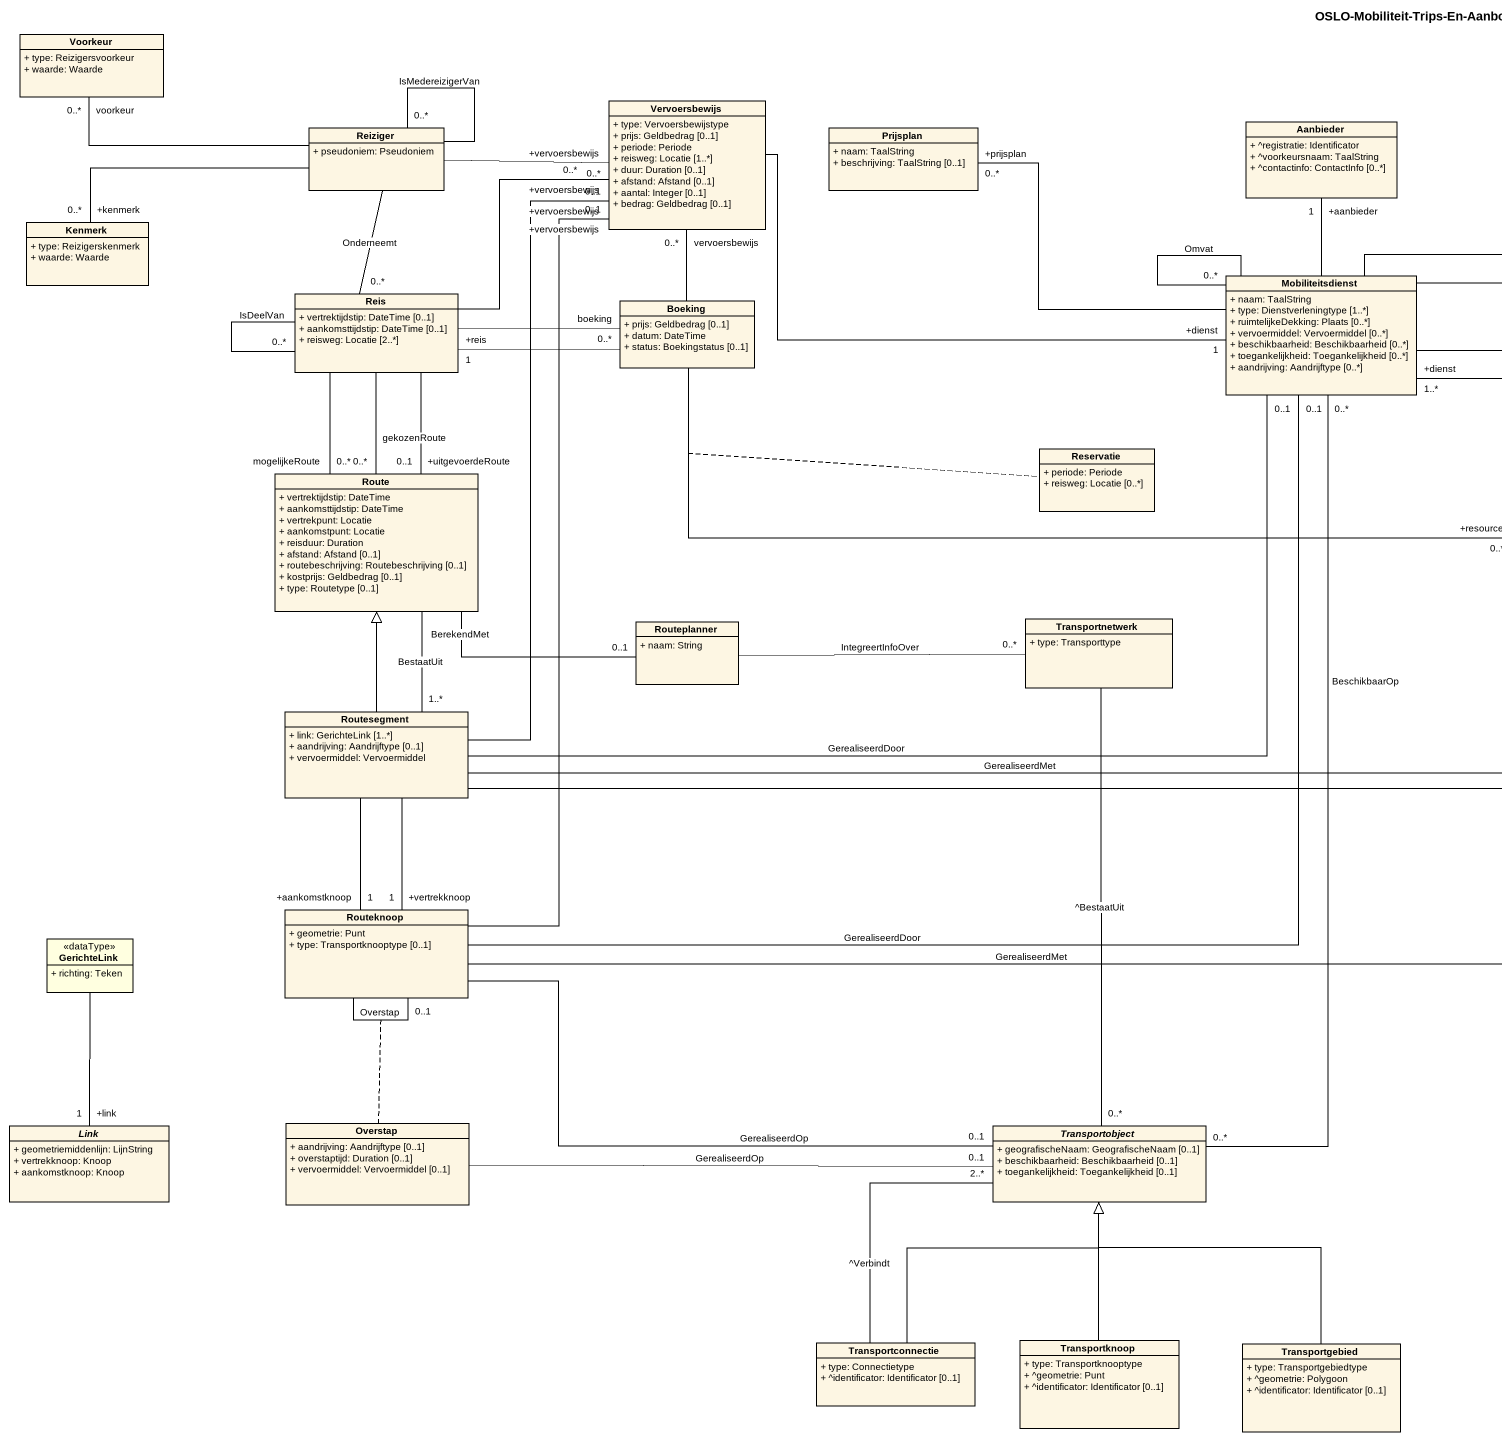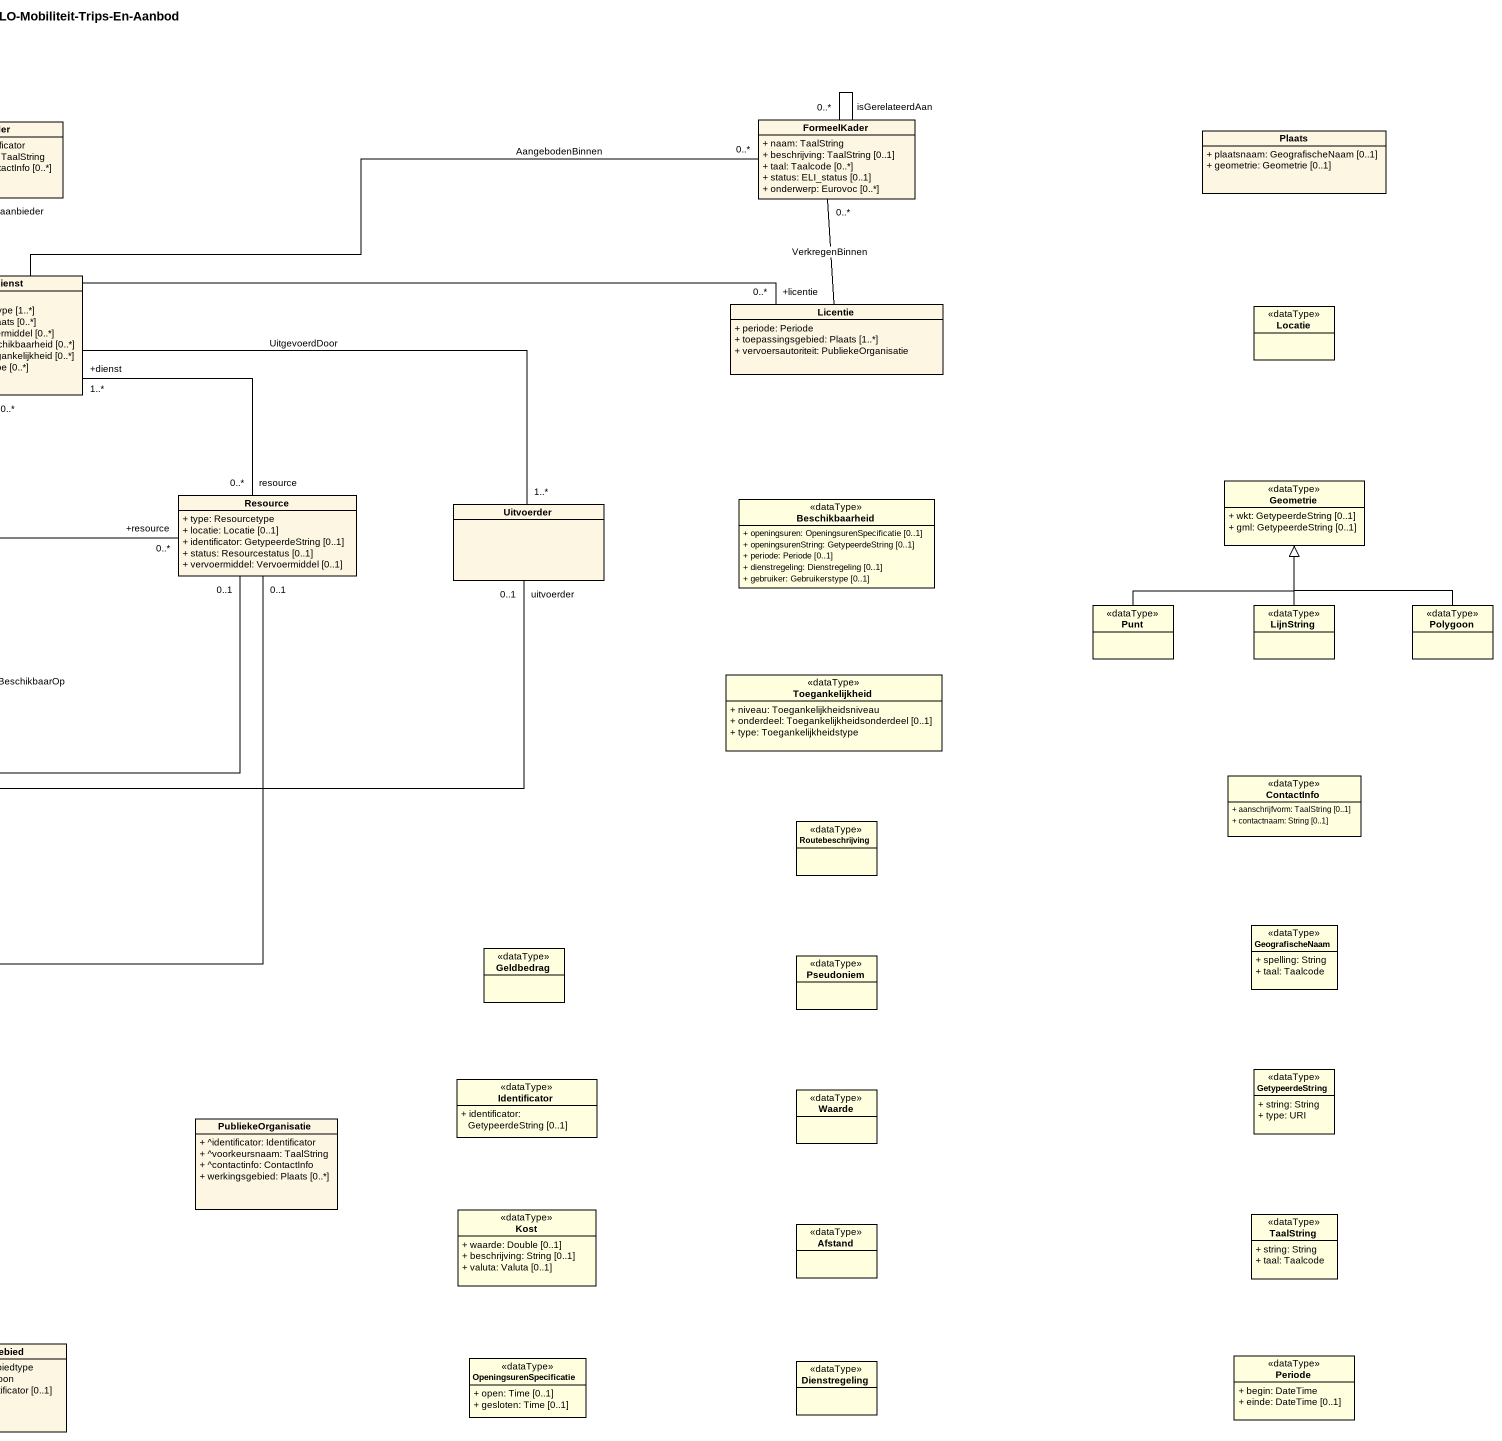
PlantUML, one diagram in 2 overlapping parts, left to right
@startuml
title OSLO-Mobiliteit-Trips-En-Aanbod
hide circle
hide empty members
skinparam classAttributeIconSize 0
class Voorkeur {
  + type: Reizigersvoorkeur
  + waarde: Waarde
}
class Vervoersbewijs {
  + type: Vervoersbewijstype
  + prijs: Geldbedrag [0..1]
  + periode: Periode
  + reisweg: Locatie [1..*]
  + duur: Duration [0..1]
  + afstand: Afstand [0..1]
  + aantal: Integer [0..1]
  + bedrag: Geldbedrag [0..1]
}
class Reiziger {
  + pseudoniem: Pseudoniem
}
class Prijsplan {
  + naam: TaalString
  + beschrijving: TaalString [0..1]
}
class Aanbieder {
  + ^registratie: Identificator
  + ^voorkeursnaam: TaalString
  + ^contactinfo: ContactInfo [0..*]
}
class FormeelKader {
  + naam: TaalString
  + beschrijving: TaalString [0..1]
  + taal: Taalcode [0..*]
  + status: ELI_status [0..1]
  + onderwerp: Eurovoc [0..*]
}
class Plaats {
  + plaatsnaam: GeografischeNaam [0..1]
  + geometrie: Geometrie [0..1]
}
class Kenmerk {
  + type: Reizigerskenmerk
  + waarde: Waarde
}
class Mobiliteitsdienst {
  + naam: TaalString
  + type: Dienstverleningtype [1..*]
  + ruimtelijkeDekking: Plaats [0..*]
  + vervoermiddel: Vervoermiddel [0..*]
  + beschikbaarheid: Beschikbaarheid [0..*]
  + toegankelijkheid: Toegankelijkheid [0..*]
  + aandrijving: Aandrijftype [0..*]
}
class Reis {
  + vertrektijdstip: DateTime [0..1]
  + aankomsttijdstip: DateTime [0..1]
  + reisweg: Locatie [2..*]
}
class Boeking {
  + prijs: Geldbedrag [0..1]
  + datum: DateTime
  + status: Boekingstatus [0..1]
}
class Licentie {
  + periode: Periode
  + toepassingsgebied: Plaats [1..*]
  + vervoersautoriteit: PubliekeOrganisatie
}
class Locatie <<dataType>> #FFFFE0
class Route {
  + vertrektijdstip: DateTime
  + aankomsttijdstip: DateTime
  + vertrekpunt: Locatie
  + aankomstpunt: Locatie
  + reisduur: Duration
  + afstand: Afstand [0..1]
  + routebeschrijving: Routebeschrijving [0..1]
  + kostprijs: Geldbedrag [0..1]
  + type: Routetype [0..1]
}
class Reservatie {
  + periode: Periode
  + reisweg: Locatie [0..*]
}
class Resource {
  + type: Resourcetype
  + locatie: Locatie [0..1]
  + identificator: GetypeerdeString [0..1]
  + status: Resourcestatus [0..1]
  + vervoermiddel: Vervoermiddel [0..1]
}
class Uitvoerder
class Beschikbaarheid <<dataType>> #FFFFE0 {
  + openingsuren: OpeningsurenSpecificatie [0..1]
  + openingsurenString: GetypeerdeString [0..1]
  + periode: Periode [0..1]
  + dienstregeling: Dienstregeling [0..1]
  + gebruiker: Gebruikerstype [0..1]
}
class Geometrie <<dataType>> #FFFFE0 {
  + wkt: GetypeerdeString [0..1]
  + gml: GetypeerdeString [0..1]
}
class Routeplanner {
  + naam: String
}
class Transportnetwerk {
  + type: Transporttype
}
class Punt <<dataType>> #FFFFE0
class LijnString <<dataType>> #FFFFE0
class Polygoon <<dataType>> #FFFFE0
class Toegankelijkheid <<dataType>> #FFFFE0 {
  + niveau: Toegankelijkheidsniveau
  + onderdeel: Toegankelijkheidsonderdeel [0..1]
  + type: Toegankelijkheidstype
}
class Routesegment {
  + link: GerichteLink [1..*]
  + aandrijving: Aandrijftype [0..1]
  + vervoermiddel: Vervoermiddel
}
class ContactInfo <<dataType>> #FFFFE0 {
  + aanschrijfvorm: TaalString [0..1]
  + contactnaam: String [0..1]
}
class Routebeschrijving <<dataType>> #FFFFE0
class Routeknoop {
  + geometrie: Punt
  + type: Transportknooptype [0..1]
}
class GeografischeNaam <<dataType>> #FFFFE0 {
  + spelling: String
  + taal: Taalcode
}
class GerichteLink <<dataType>> #FFFFE0 {
  + richting: Teken
}
class Geldbedrag <<dataType>> #FFFFE0
class Pseudoniem <<dataType>> #FFFFE0
class Identificator <<dataType>> #FFFFE0 {
  + identificator: GetypeerdeString [0..1]
}
class GetypeerdeString <<dataType>> #FFFFE0 {
  + string: String
  + type: URI
}
abstract class Link {
  + geometriemiddenlijn: LijnString
  + vertrekknoop: Knoop
  + aankomstknoop: Knoop
}
class Overstap {
  + aandrijving: Aandrijftype [0..1]
  + overstaptijd: Duration [0..1]
  + vervoermiddel: Vervoermiddel [0..1]
}
abstract class Transportobject {
  + geografischeNaam: GeografischeNaam [0..1]
  + beschikbaarheid: Beschikbaarheid [0..1]
  + toegankelijkheid: Toegankelijkheid [0..1]
}
class PubliekeOrganisatie {
  + ^identificator: Identificator
  + ^voorkeursnaam: TaalString
  + ^contactinfo: ContactInfo
  + werkingsgebied: Plaats [0..*]
}
class Waarde <<dataType>> #FFFFE0
class Kost <<dataType>> #FFFFE0 {
  + waarde: Double [0..1]
  + beschrijving: String [0..1]
  + valuta: Valuta [0..1]
}
class Afstand <<dataType>> #FFFFE0
class TaalString <<dataType>> #FFFFE0 {
  + string: String
  + taal: Taalcode
}
class Transportconnectie {
  + type: Connectietype
  + ^identificator: Identificator [0..1]
}
class Transportknoop {
  + type: Transportknooptype
  + ^geometrie: Punt
  + ^identificator: Identificator [0..1]
}
class Transportgebied {
  + type: Transportgebiedtype
  + ^geometrie: Polygoon
  + ^identificator: Identificator [0..1]
}
class OpeningsurenSpecificatie <<dataType>> #FFFFE0 {
  + open: Time [0..1]
  + gesloten: Time [0..1]
}
class Dienstregeling <<dataType>> #FFFFE0
class Periode <<dataType>> #FFFFE0 {
  + begin: DateTime
  + einde: DateTime [0..1]
}
Vervoersbewijs -right- "+dienst\n1" Mobiliteitsdienst
Reiziger -left- "voorkeur\n0..*" Voorkeur
Reiziger -right- "+vervoersbewijs\n0..*" Vervoersbewijs
Reiziger -- "0..*" Reiziger : IsMedereizigerVan
Reiziger -left- "+kenmerk\n0..*" Kenmerk
Reiziger -- "0..*" Reis : Onderneemt
Aanbieder "+aanbieder\n1" -- Mobiliteitsdienst
FormeelKader -- "0..*" FormeelKader : isGerelateerdAan
Mobiliteitsdienst -left- "+prijsplan\n0..*" Prijsplan
Mobiliteitsdienst -right- "0..*" FormeelKader : AangebodenBinnen
Mobiliteitsdienst -- "0..*" Mobiliteitsdienst : Omvat
Mobiliteitsdienst -right- "+licentie\n0..*" Licentie
Mobiliteitsdienst "+dienst\n1..*" -- "resource\n0..*" Resource
Mobiliteitsdienst -right- "1..*" Uitvoerder : UitgevoerdDoor
Mobiliteitsdienst "0..*" -- "0..*" Transportobject : BeschikbaarOp
Reis -right- "+vervoersbewijs\n0..*" Vervoersbewijs
Reis -- "0..*" Reis : IsDeelVan
Reis -right- "boeking\n0..*" Boeking
Reis -- "+uitgevoerdeRoute\n0..1" Route
Reis -- "mogelijkeRoute\n0..*" Route
Reis -- "gekozenRoute\n0..*" Route
Boeking -up- "vervoersbewijs\n0..*" Vervoersbewijs
Boeking -left- "+reis\n1" Reis
Boeking -right- "+resource\n0..*" Resource
(Boeking, Resource) .. Reservatie
Licentie -up- "0..*" FormeelKader : VerkregenBinnen
Route -right- "0..1" Routeplanner : BerekendMet
Route -- "1..*" Routesegment : BestaatUit
Routeplanner -right- "0..*" Transportnetwerk : IntegreertInfoOver
Transportnetwerk -- "0..*" Transportobject : ^BestaatUit
Punt -up-|> Geometrie
LijnString -up-|> Geometrie
Polygoon -up-|> Geometrie
Routesegment -up- "+vervoersbewijs\n0..1" Vervoersbewijs
Routesegment -right- "0..1" Mobiliteitsdienst : GerealiseerdDoor
Routesegment -up-|> Route
Routesegment -right- "0..1" Resource : GerealiseerdMet
Routesegment -right- "uitvoerder\n0..1" Uitvoerder
Routesegment -- "+vertrekknoop\n1" Routeknoop
Routesegment -- "+aankomstknoop\n1" Routeknoop
Routeknoop -up- "+vervoersbewijs\n0..1" Vervoersbewijs
Routeknoop -up- "0..1" Mobiliteitsdienst : GerealiseerdDoor
Routeknoop -right- "0..1" Resource : GerealiseerdMet
Routeknoop -- "0..1" Routeknoop : Overstap
(Routeknoop, Routeknoop) .. Overstap
Routeknoop -right- "0..1" Transportobject : GerealiseerdOp
GerichteLink -- "+link\n1" Link
Overstap -right- "0..1" Transportobject : GerealiseerdOp
Transportconnectie -up- "2..*" Transportobject : ^Verbindt
Transportconnectie -up-|> Transportobject
Transportknoop -up-|> Transportobject
Transportgebied -up-|> Transportobject
@enduml
